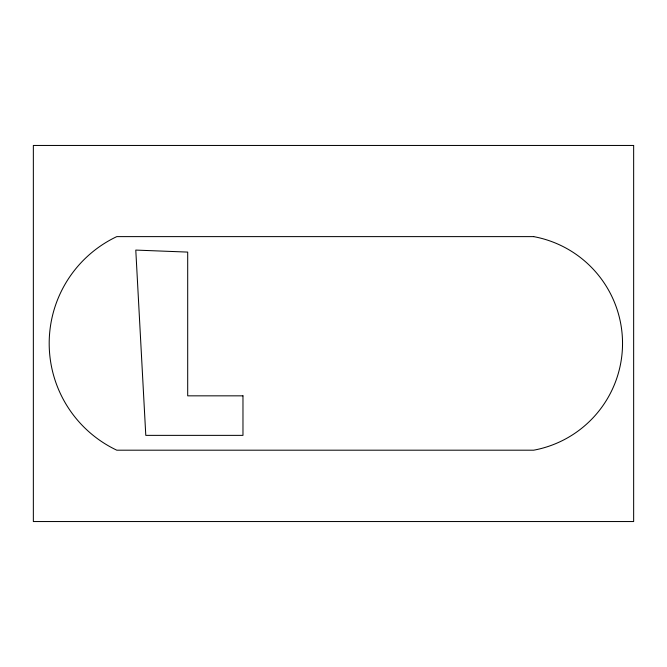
<?xml version="1.0" encoding="UTF-8"?>
<svg xmlns="http://www.w3.org/2000/svg" width="667" height="667" viewBox="0 0 667 667"><rect width="100%" height="100%" fill="white"/><g stroke="black" fill="none" stroke-linecap="round" stroke-linejoin="round"><path stroke-width="1" d="M633.65 145.456L33.35 145.456L33.35 521.544L633.65 521.544L633.65 145.456M533.675 236.618L116.783 236.618A118.151 118.151 0 0 0 116.783 450.192L533.675 450.192A108.596 108.596 0 0 0 533.675 236.618M242.971 395.839L187.694 395.839L187.694 252.093L135.785 250.083L145.79 435.368L242.971 435.368L242.971 395.839"/></g></svg>
